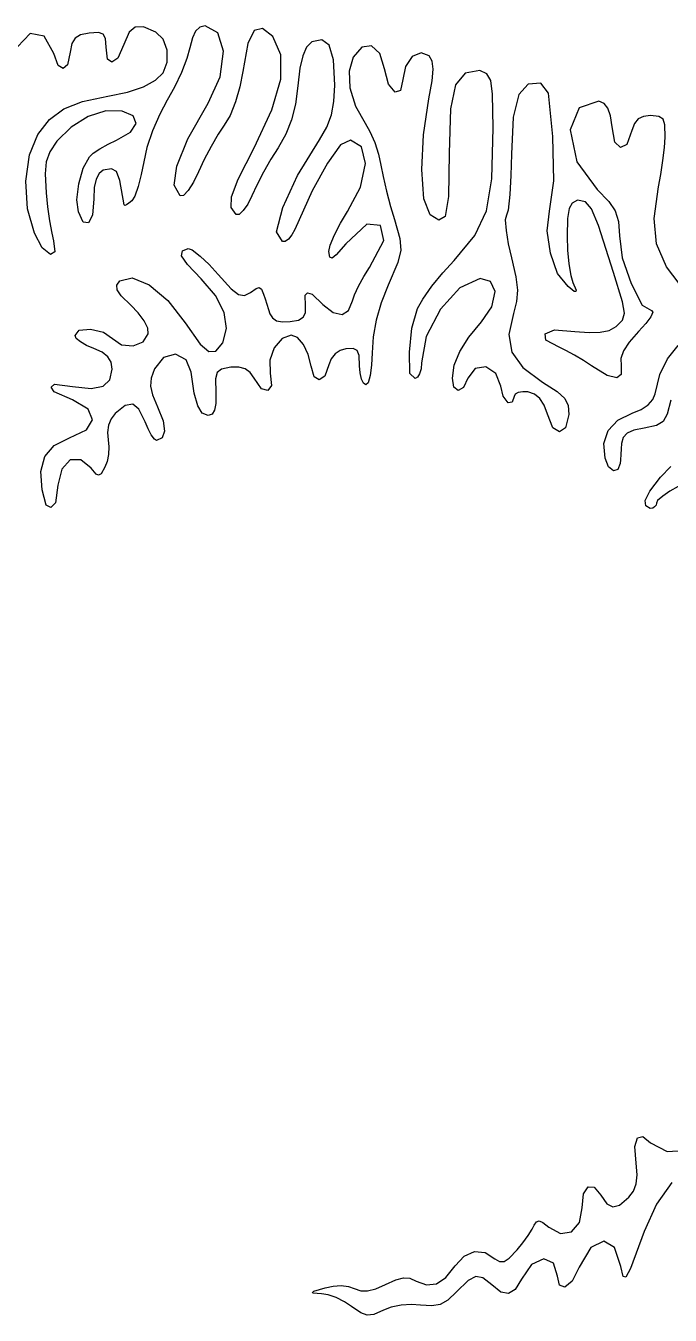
# Model space of a CAD drawing. Extents: x -276 to 353, y -236 to 239.
# Drawn here: x 6.5 to 110.7, y 30.5 to 238.9 of the extents above; entities that cross this region are included whole.
import ezdxf

# ---------------------------------------------------------------- set-up
doc = ezdxf.new("R2010")
doc.units = 0
doc.layers.get('0').update_dxf_attribs({"linetype": 'CONTINUOUS'})

msp = doc.modelspace()

# ---------------------------------------------------------------- linework, layer by layer
for p, q in [((7.18, 237.62), (5.15, 235.47)), ((9.45, 237.19), (7.18, 237.62)), ((16.7, 237.69), (15.31, 237.4)), ((18.2, 237.77), (16.7, 237.69)), ((18.96, 237.5), (18.2, 237.77)), ((23.18, 237.82), (22.3, 235.87)), ((24.18, 238.67), (23.18, 237.82)), ((25.5, 238.7), (24.18, 238.67)), ((27.51, 237.84), (25.5, 238.7)), ((28.69, 236.71), (27.51, 237.84)), ((33.93, 238.03), (33.4, 236.94)), ((34.61, 238.65), (33.93, 238.03)), ((35.45, 238.87), (34.61, 238.65)), ((37.52, 237.72), (35.45, 238.87)), ((38.43, 234.77), (37.52, 237.72)), ((43.4, 238.12), (42.35, 236.02)), ((44.75, 238.42), (43.4, 238.12)), ((46.43, 237.12), (44.75, 238.42)), ((11.02, 234.42), (9.45, 237.19)), ((13.92, 236.01), (13.63, 234.62)), ((14.45, 236.87), (13.92, 236.01)), ((15.31, 237.4), (14.45, 236.87)), ((19.34, 236.83), (18.96, 237.5)), ((19.45, 235.44), (19.34, 236.83)), ((22.3, 235.87), (21.34, 233.65)), ((29.34, 234.94), (28.69, 236.71)), ((33.4, 236.94), (33, 235.29)), ((42.35, 236.02), (41.54, 231.47)), ((47.73, 234.17), (46.43, 237.12)), ((52.72, 236.27), (51.88, 235.42)), ((54.32, 236.59), (52.72, 236.27)), ((55.51, 235.73), (54.32, 236.59)), ((56.22, 233.36), (55.51, 235.73)), ((62.35, 235.61), (60.8, 235.4)), ((63.7, 234.38), (62.35, 235.61)), ((11.7, 232.45), (11.02, 234.42)), ((13.63, 234.62), (13.22, 232.56)), ((19.67, 233.47), (19.45, 235.44)), ((20.39, 232.97), (19.67, 233.47)), ((21.34, 233.65), (20.39, 232.97)), ((29.35, 232.97), (29.34, 234.94)), ((32.53, 233.58), (31.64, 231.33)), ((33, 235.29), (32.53, 233.58)), ((37.88, 230.61), (38.43, 234.77)), ((47.68, 230.25), (47.73, 234.17)), ((51.24, 234.04), (50.78, 232.03)), ((51.88, 235.42), (51.24, 234.04)), ((59.41, 233.81), (58.74, 231.56)), ((60.8, 235.4), (59.41, 233.81)), ((64.45, 231.94), (63.7, 234.38)), ((68.95, 233.9), (67.84, 232.27)), ((70.38, 234.52), (68.95, 233.9)), ((71.69, 234.03), (70.38, 234.52)), ((72.18, 233.16), (71.69, 234.03)), ((12.49, 231.97), (11.7, 232.45)), ((13.22, 232.56), (12.49, 231.97)), ((28.68, 231.27), (29.35, 232.97)), ((31.64, 231.33), (30.53, 228.97)), ((41.54, 231.47), (41.08, 229.03)), ((50.78, 232.03), (50.45, 229.19)), ((56.43, 229.26), (56.22, 233.36)), ((58.74, 231.56), (58.87, 228.83)), ((65.09, 229.45), (64.45, 231.94)), ((67.84, 232.27), (67.45, 230.17)), ((72.34, 231.87), (72.18, 233.16)), ((72.18, 229.97), (72.34, 231.87)), ((79.86, 231.67), (77.49, 231.2)), ((81, 231.13), (79.86, 231.67)), ((25.5, 229.01), (27.46, 230.06)), ((27.46, 230.06), (28.68, 231.27)), ((35.95, 226.37), (37.88, 230.61)), ((46.26, 225.29), (47.68, 230.25)), ((56.3, 226.62), (56.43, 229.26)), ((66.17, 228.16), (65.09, 229.45)), ((67.45, 230.17), (67.07, 228.44)), ((71.65, 227.06), (72.18, 229.97)), ((75.95, 229.34), (75.15, 225.47)), ((77.49, 231.2), (75.95, 229.34)), ((81.64, 230.04), (81, 231.13)), ((81.93, 227.83), (81.64, 230.04)), ((87.7, 229.45), (86.17, 227.75)), ((89.76, 229.58), (87.7, 229.45)), ((91, 228), (89.76, 229.58)), ((15.65, 226.64), (19.73, 227.5)), ((19.73, 227.5), (22.9, 228.14)), ((22.9, 228.14), (25.5, 229.01)), ((30.53, 228.97), (29.33, 226.85)), ((41.08, 229.03), (40.36, 226.57)), ((50.45, 229.19), (50.06, 226.23)), ((58.87, 228.83), (59.76, 225.91)), ((67.07, 228.44), (66.17, 228.16)), ((82.03, 222.37), (81.93, 227.83)), ((86.17, 227.75), (85.26, 224.09)), ((91.66, 220.98), (91, 228)), ((10.31, 223.71), (12.63, 225.43)), ((12.63, 225.43), (15.65, 226.64)), ((19.41, 225.11), (16.54, 224.19)), ((22.03, 225.1), (19.41, 225.11)), ((23.84, 224.33), (22.03, 225.1)), ((29.33, 226.85), (28.13, 224.61)), ((32.67, 220.6), (35.95, 226.37)), ((40.36, 226.57), (39.49, 224.39)), ((43.38, 219.13), (46.26, 225.29)), ((50.06, 226.23), (49.43, 223.67)), ((55.89, 224.46), (56.3, 226.62)), ((59.76, 225.91), (61.33, 223.11)), ((70.75, 221.26), (71.65, 227.06)), ((75.15, 225.47), (74.95, 218.3)), ((95.93, 225.64), (94.47, 222.04)), ((99.15, 226.7), (95.93, 225.64)), ((99.99, 226.31), (99.15, 226.7)), ((100.6, 225.55), (99.99, 226.31)), ((101.02, 224.34), (100.6, 225.55)), ((8.42, 221.33), (10.31, 223.71)), ((16.54, 224.19), (13.79, 222.51)), ((23.41, 221.67), (24.33, 223.1)), ((24.33, 223.1), (23.84, 224.33)), ((28.13, 224.61), (26.98, 221.91)), ((39.49, 224.39), (38.57, 222.82)), ((49.43, 223.67), (48.51, 221.36)), ((55.13, 222.49), (55.89, 224.46)), ((61.33, 223.11), (62.12, 221.78)), ((85.26, 224.09), (84.98, 218.13)), ((101.26, 222.55), (101.02, 224.34)), ((104.87, 223.07), (104.46, 221.95)), ((105.47, 223.82), (104.87, 223.07)), ((106.32, 224.24), (105.47, 223.82)), ((107.49, 224.37), (106.32, 224.24)), ((108.83, 224.24), (107.49, 224.37)), ((109.51, 223.78), (108.83, 224.24)), ((109.82, 222.85), (109.51, 223.78)), ((7.05, 218.01), (8.42, 221.33)), ((13.79, 222.51), (11.51, 220.24)), ((21.12, 220.38), (23.41, 221.67)), ((26.98, 221.91), (26.06, 219.18)), ((37.58, 221.36), (36.44, 219.38)), ((38.57, 222.82), (37.58, 221.36)), ((48.51, 221.36), (47.26, 219.16)), ((53.94, 220.45), (55.13, 222.49)), ((62.12, 221.78), (62.88, 220)), ((70.49, 215.63), (70.75, 221.26)), ((81.84, 214.15), (82.03, 222.37)), ((91.83, 213.84), (91.66, 220.98)), ((94.47, 222.04), (95.55, 216.89)), ((101.71, 220.04), (101.26, 222.55)), ((104.46, 221.95), (103.67, 219.7)), ((109.84, 220.87), (109.82, 222.85)), ((11.51, 220.24), (10.35, 218.49)), ((17.37, 218.28), (18.46, 219.01)), ((18.46, 219.01), (19.77, 219.75)), ((19.77, 219.75), (21.12, 220.38)), ((26.06, 219.18), (25.53, 216.87)), ((30.89, 216.21), (32.67, 220.6)), ((36.44, 219.38), (35.32, 217.25)), ((40.8, 214.06), (43.38, 219.13)), ((47.26, 219.16), (46.11, 217.34)), ((50.39, 214.67), (53.94, 220.45)), ((57.37, 219.63), (55.26, 216.69)), ((58.95, 220.37), (57.37, 219.63)), ((60.75, 219.31), (58.95, 220.37)), ((61.38, 216.62), (60.75, 219.31)), ((62.88, 220), (63.52, 218.11)), ((102.64, 219.18), (101.71, 220.04)), ((103.67, 219.7), (102.64, 219.18)), ((109.49, 217.08), (109.74, 219.21)), ((109.74, 219.21), (109.84, 220.87)), ((6.49, 213.77), (7.05, 218.01)), ((9.76, 216.89), (9.58, 214.93)), ((10.35, 218.49), (9.76, 216.89)), ((15.75, 215.88), (16.75, 217.68)), ((16.75, 217.68), (17.37, 218.28)), ((25.53, 216.87), (25.14, 214.83)), ((35.32, 217.25), (34.41, 215.29)), ((46.11, 217.34), (44.91, 215.21)), ((63.52, 218.11), (63.9, 216.37)), ((74.95, 218.3), (74.83, 211.29)), ((84.98, 218.13), (84.9, 214.69)), ((95.55, 216.89), (98.83, 212.41)), ((109.15, 214.84), (109.49, 217.08)), ((9.58, 214.93), (9.76, 211.87)), ((15.03, 213.33), (15.75, 215.88)), ((18.31, 215.01), (17.83, 214.08)), ((18.99, 215.53), (18.31, 215.01)), ((20.32, 215.77), (18.99, 215.53)), ((21.11, 215.31), (20.32, 215.77)), ((21.66, 213.89), (21.11, 215.31)), ((25.14, 214.83), (24.63, 212.92)), ((30.46, 213.11), (30.89, 216.21)), ((34.41, 215.29), (33.59, 213.59)), ((44.91, 215.21), (43.81, 213.12)), ((48.04, 209.51), (50.39, 214.67)), ((55.26, 216.69), (52.79, 212.22)), ((60.59, 212.8), (61.38, 216.62)), ((63.9, 216.37), (64.26, 214.5)), ((70.83, 210.91), (70.49, 215.63)), ((84.9, 214.69), (84.73, 211.62)), ((108.77, 212.86), (109.15, 214.84)), ((6.77, 209.31), (6.49, 213.77)), ((14.72, 210.74), (15.03, 213.33)), ((17.54, 212.73), (17.45, 210.91)), ((17.83, 214.08), (17.54, 212.73)), ((22.37, 209.92), (21.66, 213.89)), ((24.63, 212.92), (24.08, 211.36)), ((31.45, 211.37), (30.46, 213.11)), ((33.59, 213.59), (32.74, 212.26)), ((39.75, 211.25), (40.8, 214.06)), ((43.81, 213.12), (43.03, 211.41)), ((58.51, 208.84), (60.59, 212.8)), ((64.26, 214.5), (64.81, 212.13)), ((80.95, 208.97), (81.84, 214.15)), ((91.15, 208.93), (91.83, 213.84)), ((108.07, 207.71), (108.77, 212.86)), ((9.76, 211.87), (10, 209.6)), ((14.97, 208.79), (14.72, 210.74)), ((17.45, 210.91), (17.27, 208.26)), ((23.59, 210.61), (23.14, 210.21)), ((24.08, 211.36), (23.59, 210.61)), ((31.97, 211.42), (31.45, 211.37)), ((32.74, 212.26), (31.97, 211.42)), ((39.68, 209.51), (39.75, 211.25)), ((43.03, 211.41), (42.36, 210.05)), ((52.79, 212.22), (49.95, 205.95)), ((64.81, 212.13), (65.46, 209.69)), ((71.86, 208.32), (70.83, 210.91)), ((74.83, 211.29), (74.28, 208.06)), ((84.73, 211.62), (84.49, 209.07)), ((95.69, 210.68), (94.82, 210.22)), ((96.95, 210.42), (95.69, 210.68)), ((98.83, 212.41), (100.74, 210.49)), ((100.74, 210.49), (101.78, 208.95)), ((7.9, 205.34), (6.77, 209.31)), ((10, 209.6), (10.32, 207.33)), ((15.77, 207.14), (14.97, 208.79)), ((22.49, 209.84), (22.37, 209.92)), ((22.76, 209.94), (22.49, 209.84)), ((23.14, 210.21), (22.76, 209.94)), ((40.47, 208.36), (39.68, 209.51)), ((41.64, 209), (40.97, 208.38)), ((42.36, 210.05), (41.64, 209)), ((47.03, 205.57), (48.04, 209.51)), ((57.35, 206.99), (58.51, 208.84)), ((65.46, 209.69), (66.1, 207.55)), ((79.06, 204.98), (80.95, 208.97)), ((84.49, 209.07), (84.21, 208.25)), ((90.79, 205.71), (91.15, 208.93)), ((94.3, 209.32), (94.04, 207.73)), ((94.82, 210.22), (94.3, 209.32)), ((97.94, 209.29), (96.95, 210.42)), ((99.06, 206.58), (97.94, 209.29)), ((101.78, 208.95), (102.29, 207.27)), ((10.32, 207.33), (10.67, 205.34)), ((16.6, 207.03), (15.77, 207.14)), ((17.27, 208.26), (16.6, 207.03)), ((40.97, 208.38), (40.47, 208.36)), ((56.38, 205.1), (57.35, 206.99)), ((61.6, 206.79), (58.22, 203.63)), ((63.83, 206.62), (61.6, 206.79)), ((64.35, 204.15), (63.83, 206.62)), ((66.1, 207.55), (66.96, 204.48)), ((73.25, 207.44), (71.86, 208.32)), ((74.28, 208.06), (73.25, 207.44)), ((84.21, 208.25), (84, 207.51)), ((84, 207.51), (84.14, 205.77)), ((94.04, 207.73), (93.99, 204.85)), ((101.5, 199), (99.06, 206.58)), ((102.29, 207.27), (102.45, 204.95)), ((108.47, 203.62), (108.07, 207.71)), ((9.14, 202.98), (7.9, 205.34)), ((10.67, 205.34), (10.97, 204.12)), ((47.95, 203.99), (47.03, 205.57)), ((48.95, 204.4), (48.4, 204.01)), ((49.49, 205.08), (48.95, 204.4)), ((49.95, 205.95), (49.49, 205.08)), ((55.68, 203.43), (56.38, 205.1)), ((66.96, 204.48), (67.09, 202.6)), ((75.73, 200.93), (79.06, 204.98)), ((84.14, 205.77), (84.47, 203.66)), ((91.29, 202.11), (90.79, 205.71)), ((93.99, 204.85), (94.07, 202.61)), ((102.45, 204.95), (102.91, 201.35)), ((10.48, 201.89), (9.14, 202.98)), ((11.18, 202.34), (10.48, 201.89)), ((10.97, 204.12), (11.18, 202.34)), ((31.65, 201.72), (31.8, 202.51)), ((31.8, 202.51), (32.7, 202.89)), ((32.7, 202.89), (33.38, 202.67)), ((33.38, 202.67), (34.65, 201.66)), ((48.4, 204.01), (47.95, 203.99)), ((55.49, 202.37), (55.68, 203.43)), ((55.63, 201.5), (55.49, 202.37)), ((58.22, 203.63), (56.68, 201.84)), ((62.06, 199.83), (64.35, 204.15)), ((67.09, 202.6), (66.61, 200.62)), ((84.47, 203.66), (84.99, 201.38)), ((94.07, 202.61), (94.28, 200.4)), ((110.08, 199.9), (108.47, 203.62)), ((32.59, 200.29), (31.65, 201.72)), ((34.85, 197.97), (32.59, 200.29)), ((34.65, 201.66), (36.1, 200.29)), ((36.1, 200.29), (37.59, 198.67)), ((55.99, 201.33), (55.63, 201.5)), ((56.68, 201.84), (55.99, 201.33)), ((66.61, 200.62), (65.05, 196.93)), ((73.89, 198.95), (75.73, 200.93)), ((84.99, 201.38), (85.69, 198.32)), ((92.46, 198.86), (91.29, 202.11)), ((94.28, 200.4), (94.58, 198.49)), ((102.91, 201.35), (104.33, 197.24)), ((21.68, 197.65), (23.69, 198.14)), ((23.69, 198.14), (26.43, 197.01)), ((37.59, 198.67), (39.68, 196.34)), ((60.27, 196.8), (61.12, 198.35)), ((61.12, 198.35), (62.06, 199.83)), ((72.12, 196.77), (73.89, 198.95)), ((79.95, 198.04), (76.67, 196.51)), ((81.59, 197.56), (79.95, 198.04)), ((85.69, 198.32), (85.95, 196.13)), ((94.14, 196.74), (92.46, 198.86)), ((94.58, 198.49), (94.93, 197.37)), ((102.97, 194.24), (101.5, 199)), ((113.14, 195.87), (110.08, 199.9)), ((21.2, 196.95), (21.68, 197.65)), ((21.24, 196.2), (21.2, 196.95)), ((21.9, 195.23), (21.24, 196.2)), ((26.43, 197.01), (29.45, 194.47)), ((37.14, 195.28), (34.85, 197.97)), ((39.68, 196.34), (40.87, 195.42)), ((42.82, 195.77), (43.72, 196.44)), ((43.72, 196.44), (44.22, 196.56)), ((44.22, 196.56), (44.6, 196.3)), ((44.6, 196.3), (44.93, 195.49)), ((59.61, 195.39), (60.27, 196.8)), ((65.05, 196.93), (63.92, 194.09)), ((70.65, 194.7), (72.12, 196.77)), ((76.67, 196.51), (73.53, 193.06)), ((82.34, 195.93), (81.59, 197.56)), ((81.82, 193.46), (82.34, 195.93)), ((85.95, 196.13), (85.82, 194.3)), ((95.16, 195.93), (94.14, 196.74)), ((94.93, 197.37), (95.45, 196.16)), ((95.39, 195.93), (95.16, 195.93)), ((95.45, 196.16), (95.39, 195.93)), ((104.33, 197.24), (106.13, 193.74)), ((23.47, 193.7), (21.9, 195.23)), ((29.45, 194.47), (32.26, 190.86)), ((38.52, 192.53), (37.14, 195.28)), ((40.87, 195.42), (41.82, 195.28)), ((41.82, 195.28), (42.82, 195.77)), ((44.93, 195.49), (45.17, 194.76)), ((45.17, 194.76), (45.44, 193.89)), ((45.44, 193.89), (45.71, 193.02)), ((51.62, 195.33), (52.01, 195.74)), ((51.71, 193.62), (51.62, 195.33)), ((52.01, 195.74), (52.75, 195.49)), ((52.75, 195.49), (54.51, 193.81)), ((54.51, 193.81), (56.17, 192.51)), ((58.67, 192.87), (59.31, 194.43)), ((59.31, 194.43), (59.61, 195.39)), ((63.92, 194.09), (63.11, 191.3)), ((69.82, 193.16), (70.65, 194.7)), ((85.82, 194.3), (85.32, 192.4)), ((103.28, 192.43), (102.97, 194.24)), ((24.66, 192.47), (23.47, 193.7)), ((25.59, 191.18), (24.66, 192.47)), ((38.92, 189.93), (38.52, 192.53)), ((45.71, 193.02), (45.94, 192.31)), ((45.94, 192.31), (46.34, 191.65)), ((50.58, 191.32), (51.34, 191.77)), ((51.34, 191.77), (51.69, 192.48)), ((51.69, 192.48), (51.71, 193.62)), ((56.17, 192.51), (57.6, 192.21)), ((57.6, 192.21), (58.67, 192.87)), ((68.89, 190), (69.82, 193.16)), ((73.53, 193.06), (71.23, 188.68)), ((80.15, 191.02), (81.82, 193.46)), ((85.32, 192.4), (84.59, 188.97)), ((102.96, 191.3), (103.28, 192.43)), ((106.13, 193.74), (107.66, 192.87)), ((107.52, 191.86), (106.71, 190.76)), ((107.86, 192.61), (107.52, 191.86)), ((107.66, 192.87), (107.86, 192.61)), ((14.45, 188.82), (15.09, 189.67)), ((15.09, 189.67), (16.92, 189.83)), ((16.92, 189.83), (19.05, 189.35)), ((26.18, 189.99), (25.59, 191.18)), ((26.26, 189.11), (26.18, 189.99)), ((32.26, 190.86), (34.64, 187.44)), ((38.32, 187.63), (38.92, 189.93)), ((46.34, 191.65), (47, 191.21)), ((47, 191.21), (47.96, 191.01)), ((47.96, 191.01), (49.19, 191.06)), ((49.19, 191.06), (50.58, 191.32)), ((63.11, 191.3), (62.61, 188.59)), ((68.49, 186.12), (68.89, 190)), ((78.11, 188.57), (80.15, 191.02)), ((90.47, 189.1), (91.97, 189.72)), ((91.97, 189.72), (95.24, 189.49)), ((99.36, 189.34), (100.79, 189.65)), ((100.79, 189.65), (101.94, 190.25)), ((101.94, 190.25), (102.96, 191.3)), ((106.71, 190.76), (105.51, 189.44)), ((14.64, 188.35), (14.45, 188.82)), ((15.33, 187.77), (14.64, 188.35)), ((16.3, 187.2), (15.33, 187.77)), ((19.05, 189.35), (20.49, 188.33)), ((20.49, 188.33), (21.95, 187.31)), ((23.83, 187.13), (25.45, 187.8)), ((25.45, 187.8), (26.26, 189.11)), ((37.21, 186.31), (38.32, 187.63)), ((47.91, 188.34), (46.65, 186.84)), ((49.4, 188.87), (47.91, 188.34)), ((50.39, 188.5), (49.4, 188.87)), ((51.36, 187.37), (50.39, 188.5)), ((62.61, 188.59), (62.45, 186)), ((71.23, 188.68), (70.45, 184.41)), ((76.64, 186.22), (78.11, 188.57)), ((84.59, 188.97), (85.05, 186.12)), ((90.55, 188.09), (90.47, 189.1)), ((92.7, 186.91), (90.55, 188.09)), ((95.24, 189.49), (97.55, 189.28)), ((97.55, 189.28), (99.36, 189.34)), ((104.02, 187.75), (103.1, 186.33)), ((105.51, 189.44), (104.02, 187.75)), ((17.45, 186.72), (16.3, 187.2)), ((18.84, 186.11), (17.45, 186.72)), ((19.76, 185.39), (18.84, 186.11)), ((21.95, 187.31), (23.83, 187.13)), ((30.69, 185.8), (28.75, 185.25)), ((32.38, 184.9), (30.69, 185.8)), ((34.64, 187.44), (36.06, 186.21)), ((36.06, 186.21), (37.21, 186.31)), ((46.65, 186.84), (45.93, 184.81)), ((52.15, 185.74), (51.36, 187.37)), ((52.6, 183.87), (52.15, 185.74)), ((56.48, 185.83), (55.86, 185.03)), ((57.3, 186.4), (56.48, 185.83)), ((58.24, 186.69), (57.3, 186.4)), ((59.4, 186.73), (58.24, 186.69)), ((60.04, 186.39), (59.4, 186.73)), ((60.37, 185.6), (60.04, 186.39)), ((60.45, 183.94), (60.37, 185.6)), ((62.45, 186), (62.37, 184.03)), ((68.58, 182.67), (68.49, 186.12)), ((75.74, 184), (76.64, 186.22)), ((85.05, 186.12), (86.82, 183.63)), ((93.77, 186.41), (92.7, 186.91)), ((95.17, 185.66), (93.77, 186.41)), ((96.63, 184.79), (95.17, 185.66)), ((103.1, 186.33), (102.68, 185.08)), ((110.22, 185.07), (111.93, 187.18)), ((20.27, 184.5), (19.76, 185.39)), ((20.05, 181.67), (20.45, 183.38)), ((20.45, 183.38), (20.27, 184.5)), ((27.28, 183.42), (26.76, 181.93)), ((28.75, 185.25), (27.28, 183.42)), ((33.23, 182.87), (32.38, 184.9)), ((39.63, 183.68), (38.13, 183.37)), ((40.92, 183.7), (39.63, 183.68)), ((41.94, 183.43), (40.92, 183.7)), ((42.75, 182.85), (41.94, 183.43)), ((45.93, 184.81), (45.97, 182.75)), ((53.09, 182.15), (52.6, 183.87)), ((55.49, 184.06), (54.83, 182.24)), ((55.86, 185.03), (55.49, 184.06)), ((60.52, 182.77), (60.45, 183.94)), ((62.37, 184.03), (62.15, 182.38)), ((70.37, 183.44), (70.15, 182.62)), ((70.45, 184.41), (70.37, 183.44)), ((75.45, 181.94), (75.74, 184)), ((79.11, 183.46), (77.96, 181.93)), ((80.84, 183.77), (79.11, 183.46)), ((82.46, 182.68), (80.84, 183.77)), ((86.82, 183.63), (90.01, 181.28)), ((97.95, 183.94), (96.63, 184.79)), ((100.49, 182.36), (97.95, 183.94)), ((102.68, 185.08), (102.72, 183.94)), ((102.72, 183.94), (102.74, 182.53)), ((109, 182.49), (110.22, 185.07)), ((18.98, 180.63), (20.05, 181.67)), ((26.76, 181.93), (26.66, 180.64)), ((33.7, 179.52), (33.23, 182.87)), ((37.41, 182.82), (37.12, 181.81)), ((37.12, 181.81), (37.17, 179.62)), ((38.13, 183.37), (37.41, 182.82)), ((43.41, 181.93), (42.75, 182.85)), ((44.58, 180.21), (43.41, 181.93)), ((45.97, 182.75), (46.19, 180.73)), ((53.93, 181.64), (53.09, 182.15)), ((54.83, 182.24), (53.93, 181.64)), ((60.74, 181.78), (60.52, 182.77)), ((61.06, 181.09), (60.74, 181.78)), ((62.15, 182.38), (61.84, 181.16)), ((69.45, 181.87), (68.58, 182.67)), ((69.83, 182.06), (69.45, 181.87)), ((70.15, 182.62), (69.83, 182.06)), ((75.69, 180.45), (75.45, 181.94)), ((77.96, 181.93), (77.26, 180.41)), ((83.26, 180.62), (82.46, 182.68)), ((102.04, 181.96), (100.49, 182.36)), ((102.74, 182.53), (102.04, 181.96)), ((108.24, 179.37), (109, 182.49)), ((10.59, 180.48), (11.09, 180.94)), ((11.06, 179.73), (10.59, 180.48)), ((14.02, 178.41), (11.06, 179.73)), ((11.09, 180.94), (14, 180.56)), ((14, 180.56), (17.05, 180.26)), ((17.05, 180.26), (18.98, 180.63)), ((26.66, 180.64), (26.97, 179.22)), ((26.97, 179.22), (27.79, 177.28)), ((34.27, 177.45), (33.7, 179.52)), ((37.17, 179.62), (37.2, 177.85)), ((45.59, 179.92), (44.58, 180.21)), ((46.19, 180.73), (45.59, 179.92)), ((61.45, 180.87), (61.06, 181.09)), ((61.84, 181.16), (61.45, 180.87)), ((76.39, 179.94), (75.69, 180.45)), ((77.26, 180.41), (76.39, 179.94)), ((83.67, 178.99), (83.26, 180.62)), ((85.62, 179.33), (85.45, 178.94)), ((86.1, 179.6), (85.62, 179.33)), ((86.81, 179.74), (86.1, 179.6)), ((87.66, 179.69), (86.81, 179.74)), ((88.71, 179.35), (87.66, 179.69)), ((89.57, 178.66), (88.71, 179.35)), ((90.01, 181.28), (92.4, 179.78)), ((92.4, 179.78), (93.63, 178.64)), ((107.88, 178.46), (108.24, 179.37)), ((16.53, 176.9), (14.02, 178.41)), ((22.55, 177.53), (20.93, 176.22)), ((23.75, 177.72), (22.55, 177.53)), ((24.77, 176.93), (23.75, 177.72)), ((27.79, 177.28), (28.68, 175.04)), ((34.99, 176.29), (34.27, 177.45)), ((37.2, 177.85), (37, 176.73)), ((84.47, 177.94), (83.67, 178.99)), ((85.12, 178.02), (84.47, 177.94)), ((85.45, 178.94), (85.12, 178.02)), ((90.26, 177.58), (89.57, 178.66)), ((90.82, 176.09), (90.26, 177.58)), ((93.63, 178.64), (94.18, 177.5)), ((94.18, 177.5), (94.25, 176.07)), ((105.96, 176.86), (107.1, 177.61)), ((107.1, 177.61), (107.88, 178.46)), ((110.79, 178.37), (110.19, 176.09)), ((16.27, 173.58), (17.25, 175.21)), ((17.25, 175.21), (16.53, 176.9)), ((20.27, 175.35), (19.84, 174.31)), ((20.93, 176.22), (20.27, 175.35)), ((25.75, 174.87), (24.77, 176.93)), ((35.94, 175.87), (34.99, 176.29)), ((36.58, 176.11), (35.94, 175.87)), ((37, 176.73), (36.58, 176.11)), ((91.7, 173.91), (90.82, 176.09)), ((94.25, 176.07), (93.72, 173.92)), ((100.62, 173.45), (102.18, 175.11)), ((102.18, 175.11), (104.51, 176.27)), ((104.51, 176.27), (105.96, 176.86)), ((110.19, 176.09), (109.51, 174.94)), ((13.51, 172.27), (16.27, 173.58)), ((19.84, 174.31), (19.67, 173.17)), ((19.67, 173.17), (19.77, 171.98)), ((26.24, 173.72), (25.75, 174.87)), ((26.76, 172.75), (26.24, 173.72)), ((28.92, 173.34), (28.52, 172.3)), ((28.68, 175.04), (28.92, 173.34)), ((92.77, 173.26), (91.7, 173.91)), ((93.72, 173.92), (92.77, 173.26)), ((99.94, 171.36), (100.62, 173.45)), ((103.69, 173.04), (103.07, 172.34)), ((104.76, 173.53), (103.69, 173.04)), ((106.45, 173.87), (104.76, 173.53)), ((108.44, 174.3), (106.45, 173.87)), ((109.51, 174.94), (108.44, 174.3)), ((9.53, 169.25), (11.08, 171.04)), ((11.08, 171.04), (13.51, 172.27)), ((19.77, 171.98), (19.88, 170.85)), ((27.26, 172.04), (26.76, 172.75)), ((27.61, 171.87), (27.26, 172.04)), ((28.52, 172.3), (27.61, 171.87)), ((100.13, 168.97), (99.94, 171.36)), ((102.8, 171.37), (102.74, 170.52)), ((103.07, 172.34), (102.8, 171.37)), ((8.88, 166.86), (9.53, 169.25)), ((19.83, 169.61), (19.62, 168.44)), ((19.88, 170.85), (19.83, 169.61)), ((100.7, 167.6), (100.13, 168.97)), ((102.67, 169.59), (102.6, 168.74)), ((102.74, 170.52), (102.67, 169.59)), ((9.1, 163.86), (8.88, 166.86)), ((12.28, 167.21), (11.64, 164.62)), ((13.67, 168.7), (12.28, 167.21)), ((15.39, 168.74), (13.67, 168.7)), ((17.05, 167.4), (15.39, 168.74)), ((17.83, 166.42), (17.05, 167.4)), ((19.27, 167.55), (18.64, 166.47)), ((19.62, 168.44), (19.27, 167.55)), ((101.5, 166.94), (100.7, 167.6)), ((102.19, 167.15), (101.5, 166.94)), ((102.55, 168.12), (102.19, 167.15)), ((102.6, 168.74), (102.55, 168.12)), ((109.12, 165.9), (110.77, 167.67)), ((18.25, 166.24), (17.83, 166.42)), ((18.64, 166.47), (18.25, 166.24)), ((107.38, 163.67), (109.12, 165.9)), ((9.76, 161.41), (9.1, 163.86)), ((11.64, 164.62), (11.26, 161.8)), ((106.6, 162.14), (107.38, 163.67)), ((109.47, 162.86), (108.63, 162.15)), ((110.6, 163.66), (109.47, 162.86)), ((111.94, 164.44), (110.6, 163.66)), ((10.54, 161), (9.76, 161.41)), ((11.26, 161.8), (10.54, 161)), ((106.71, 161.27), (106.6, 162.14)), ((107.45, 160.87), (106.71, 161.27)), ((107.83, 160.94), (107.45, 160.87)), ((108.15, 161.12), (107.83, 160.94)), ((108.37, 161.39), (108.15, 161.12)), ((108.45, 161.72), (108.37, 161.39)), ((108.63, 162.15), (108.45, 161.72)), ((104.95, 57.75), (105.38, 59.15)), ((105.38, 59.15), (106.24, 59.36)), ((106.24, 59.36), (107.46, 58.36)), ((107.46, 58.36), (110.18, 56.94)), ((105.15, 55.05), (104.95, 57.75)), ((110.18, 56.94), (114.6, 57.21)), ((105.3, 53.18), (105.15, 55.05)), ((105.16, 51.72), (105.3, 53.18)), ((96.45, 47.86), (96.66, 50.12)), ((96.66, 50.12), (97.4, 51.25)), ((97.4, 51.25), (98.39, 51.19)), ((98.39, 51.19), (99.43, 49.9)), ((103.98, 49.55), (104.73, 50.55)), ((104.73, 50.55), (105.16, 51.72)), ((110.91, 51.93), (108.45, 48.42)), ((99.43, 49.9), (100.41, 48.47)), ((100.41, 48.47), (101.38, 47.98)), ((101.38, 47.98), (102.49, 48.29)), ((102.49, 48.29), (103.98, 49.55)), ((108.45, 48.42), (106.45, 44.02)), ((96, 45.47), (96.45, 47.86)), ((87.69, 43.34), (88.37, 44.38)), ((88.37, 44.38), (88.69, 45.06)), ((88.69, 45.06), (89.02, 45.6)), ((89.02, 45.6), (89.45, 45.75)), ((89.45, 45.75), (90.07, 45.49)), ((90.07, 45.49), (91.05, 44.69)), ((91.05, 44.69), (92.94, 43.71)), ((92.94, 43.71), (94.72, 43.98)), ((94.72, 43.98), (96, 45.47)), ((106.45, 44.02), (104.24, 38.06)), ((85.91, 41.06), (86.83, 42.18)), ((86.83, 42.18), (87.69, 43.34)), ((99.91, 42.46), (97.82, 41.42)), ((101.68, 41.42), (99.91, 42.46)), ((75.91, 38.46), (77.34, 40.01)), ((77.34, 40.01), (79.01, 40.77)), ((79.01, 40.77), (80.74, 40.62)), ((80.74, 40.62), (82.32, 39.62)), ((82.32, 39.62), (83.07, 39.15)), ((83.8, 39.16), (84.65, 39.72)), ((84.65, 39.72), (85.91, 41.06)), ((90.23, 39.61), (88.22, 38.67)), ((91.8, 38.87), (90.23, 39.61)), ((97.82, 41.42), (95.96, 38.25)), ((102.67, 38.37), (101.68, 41.42)), ((74.39, 36.58), (75.91, 38.46)), ((83.07, 39.15), (83.8, 39.16)), ((88.22, 38.67), (86.6, 36.32)), ((92.45, 36.81), (91.8, 38.87)), ((95.96, 38.25), (94.8, 35.99)), ((103.04, 36.72), (102.67, 38.37)), ((104.24, 38.06), (103.51, 36.65)), ((63.04, 34.75), (64.63, 35.47)), ((64.63, 35.47), (66.28, 36.22)), ((66.28, 36.22), (67.52, 36.53)), ((67.52, 36.53), (68.57, 36.46)), ((68.57, 36.46), (69.6, 36.01)), ((69.6, 36.01), (71.25, 35.39)), ((71.25, 35.39), (72.85, 35.56)), ((72.85, 35.56), (74.39, 36.58)), ((77.98, 36.1), (76.09, 34.25)), ((79.23, 36.72), (77.98, 36.1)), ((80.38, 36.51), (79.23, 36.72)), ((81.8, 35.37), (80.38, 36.51)), ((86.6, 36.32), (85.61, 34.66)), ((92.79, 35.32), (92.45, 36.81)), ((94.8, 35.99), (93.62, 35)), ((103.51, 36.65), (103.04, 36.72)), ((52.82, 34.18), (53.06, 34.37)), ((52.89, 34.03), (52.82, 34.18)), ((54.29, 33.96), (52.89, 34.03)), ((53.06, 34.37), (54.85, 34.91)), ((55.37, 33.79), (54.29, 33.96)), ((54.85, 34.91), (56.16, 35.2)), ((56.68, 33.32), (55.37, 33.79)), ((56.16, 35.2), (57.46, 35.28)), ((57.46, 35.28), (58.64, 35.14)), ((58.64, 35.14), (59.59, 34.8)), ((59.59, 34.8), (60.62, 34.44)), ((60.62, 34.44), (61.74, 34.42)), ((61.74, 34.42), (63.04, 34.75)), ((76.09, 34.25), (74.69, 32.93)), ((83.29, 34.21), (81.8, 35.37)), ((84.52, 33.99), (83.29, 34.21)), ((85.61, 34.66), (84.52, 33.99)), ((93.62, 35), (92.79, 35.32)), ((58.01, 32.66), (56.68, 33.32)), ((59.14, 31.9), (58.01, 32.66)), ((60.63, 30.85), (59.14, 31.9)), ((64.3, 31.28), (62.74, 30.6)), ((65.56, 31.76), (64.3, 31.28)), ((67.15, 32.09), (65.56, 31.76)), ((68.81, 32.22), (67.15, 32.09)), ((70.3, 32.12), (68.81, 32.22)), ((72.12, 31.99), (70.3, 32.12)), ((73.47, 32.23), (72.12, 31.99)), ((74.69, 32.93), (73.47, 32.23)), ((61.67, 30.48), (60.63, 30.85)), ((62.74, 30.6), (61.67, 30.48))]:
    msp.add_line(p, q)

doc.saveas('drawing.dxf')
